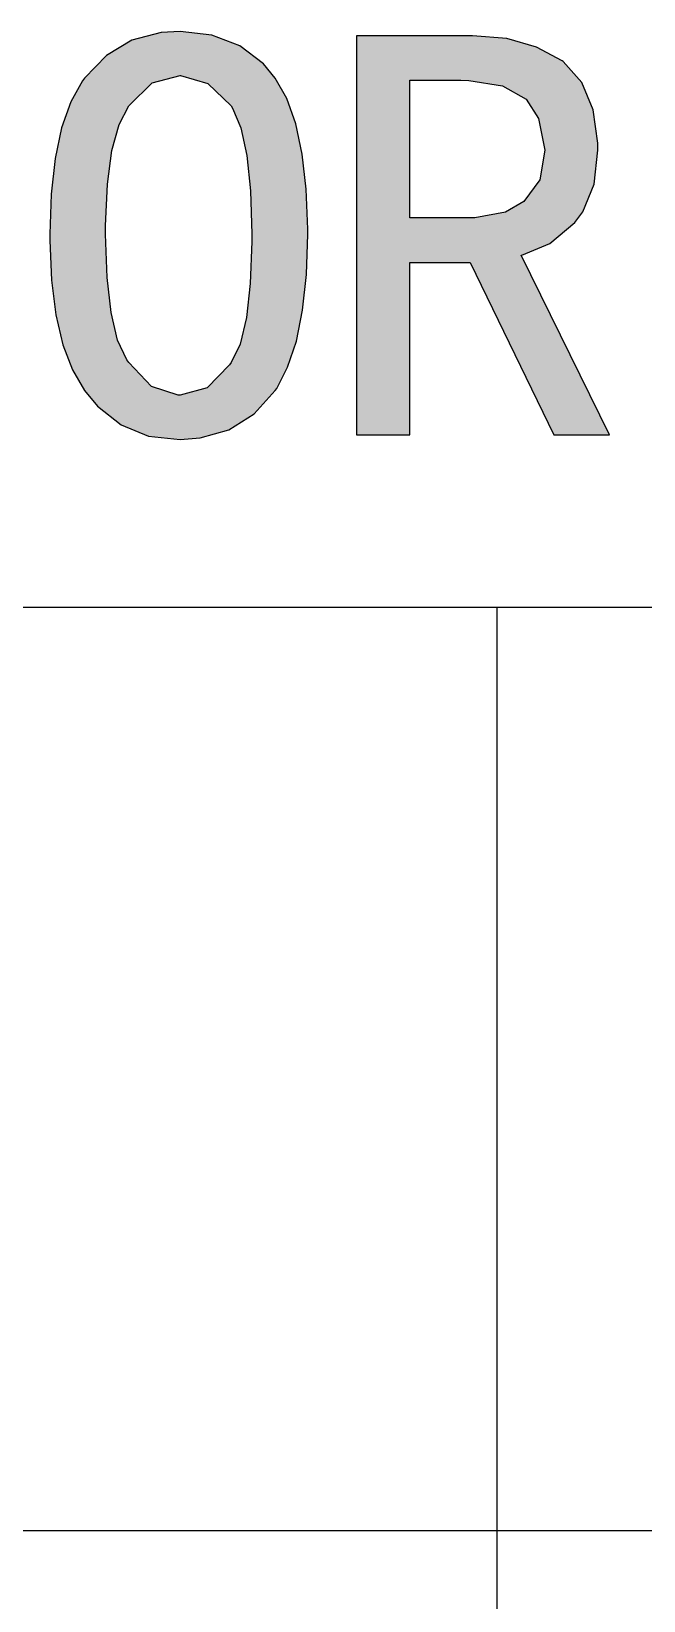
# Model space of a CAD drawing. Extents: x 0 to 420, y 0 to 297.
# Drawn here: x 383.64 to 388.06, y 27.83 to 39.16 of the extents above; entities that cross this region are included whole.
import ezdxf

# ---------------------------------------------------------------- set-up
doc = ezdxf.new("R2010")
doc.units = 0

msp = doc.modelspace()

# ---------------------------------------------------------------- linework, layer by layer
at = {"color": 154, "lineweight": 25, "ltscale": 0.005483}
msp.add_line((384.576, 39.152), (384.364, 39.097), dxfattribs=at)
at = {"color": 154, "lineweight": 25, "ltscale": 0.003423}
msp.add_line((384.713, 39.16), (384.576, 39.152), dxfattribs=at)
at = {"color": 154, "lineweight": 25, "ltscale": 0.00578}
msp.add_line((384.942, 39.134), (384.713, 39.16), dxfattribs=at)
at = {"color": 154, "lineweight": 25, "ltscale": 0.005386}
msp.add_line((385.143, 39.056), (384.942, 39.134), dxfattribs=at)
at = {"color": 154, "lineweight": 25, "ltscale": 0.020934}
msp.add_line((386.824, 39.128), (385.986, 39.128), dxfattribs=at)
at = {"color": 154, "lineweight": 25, "ltscale": 0.072032}
msp.add_line((385.986, 39.128), (385.986, 36.247), dxfattribs=at)
at = {"color": 154, "lineweight": 25, "ltscale": 0.006199}
msp.add_line((387.071, 39.108), (386.824, 39.128), dxfattribs=at)
at = {"color": 154, "lineweight": 25, "ltscale": 0.005591}
msp.add_line((387.286, 39.047), (387.071, 39.108), dxfattribs=at)
at = {"color": 154, "lineweight": 25, "ltscale": 0.005348}
msp.add_line((384.364, 39.097), (384.181, 38.986), dxfattribs=at)
at = {"color": 154, "lineweight": 25, "ltscale": 0.005393}
msp.add_line((385.315, 38.925), (385.143, 39.056), dxfattribs=at)
at = {"color": 154, "lineweight": 25, "ltscale": 0.005203}
msp.add_line((387.469, 38.948), (387.286, 39.047), dxfattribs=at)
at = {"color": 154, "lineweight": 25, "ltscale": 0.005655}
msp.add_line((384.181, 38.986), (384.024, 38.823), dxfattribs=at)
at = {"color": 154, "lineweight": 25, "ltscale": 0.003303}
msp.add_line((385.399, 38.823), (385.315, 38.925), dxfattribs=at)
at = {"color": 154, "lineweight": 25, "ltscale": 0.000262174}
msp.add_line((387.478, 38.942), (387.469, 38.948), dxfattribs=at)
at = {"color": 154, "lineweight": 25, "ltscale": 0.005047}
msp.add_line((387.612, 38.791), (387.478, 38.942), dxfattribs=at)
at = {"color": 154, "lineweight": 25, "ltscale": 0.004328}
msp.add_line((384.009, 38.803), (383.925, 38.652), dxfattribs=at)
at = {"color": 154, "lineweight": 25, "ltscale": 0.000625175}
msp.add_line((384.024, 38.823), (384.009, 38.803), dxfattribs=at)
at = {"color": 154, "lineweight": 25, "ltscale": 0.005808}
for p, q in [((384.346, 38.625), (384.512, 38.788)), ((385.07, 36.753), (384.908, 36.587))]:
    msp.add_line(p, q, dxfattribs=at)
at = {"color": 154, "lineweight": 25, "ltscale": 0.005183}
msp.add_line((384.512, 38.788), (384.713, 38.841), dxfattribs=at)
at = {"color": 154, "lineweight": 25, "ltscale": 7.32422e-05}
msp.add_line((384.713, 38.841), (384.716, 38.841), dxfattribs=at)
at = {"color": 154, "lineweight": 25, "ltscale": 0.005132}
msp.add_line((384.716, 38.841), (384.913, 38.785), dxfattribs=at)
at = {"color": 154, "lineweight": 25, "ltscale": 0.00586}
msp.add_line((384.913, 38.785), (385.082, 38.623), dxfattribs=at)
at = {"color": 154, "lineweight": 25, "ltscale": 0.004264}
msp.add_line((385.483, 38.675), (385.399, 38.823), dxfattribs=at)
at = {"color": 154, "lineweight": 25, "ltscale": 0.024859}
msp.add_line((386.37, 37.814), (386.37, 38.809), dxfattribs=at)
at = {"color": 154, "lineweight": 25, "ltscale": 0.009231}
msp.add_line((386.37, 38.809), (386.739, 38.809), dxfattribs=at)
at = {"color": 154, "lineweight": 25, "ltscale": 0.001456}
msp.add_line((386.739, 38.809), (386.797, 38.806), dxfattribs=at)
at = {"color": 154, "lineweight": 25, "ltscale": 0.006106}
msp.add_line((386.797, 38.806), (387.039, 38.768), dxfattribs=at)
at = {"color": 154, "lineweight": 25, "ltscale": 0.004914}
msp.add_line((387.039, 38.768), (387.21, 38.672), dxfattribs=at)
at = {"color": 154, "lineweight": 25, "ltscale": 0.005345}
for p, q in [((387.693, 38.594), (387.612, 38.791)), ((387.62, 37.858), (387.702, 38.056)), ((384.288, 36.32), (384.486, 36.238))]:
    msp.add_line(p, q, dxfattribs=at)
at = {"color": 154, "lineweight": 25, "ltscale": 0.005012}
msp.add_line((383.925, 38.652), (383.858, 38.463), dxfattribs=at)
at = {"color": 154, "lineweight": 25, "ltscale": 0.00485}
msp.add_line((385.547, 38.492), (385.483, 38.675), dxfattribs=at)
at = {"color": 154, "lineweight": 25, "ltscale": 0.004154}
msp.add_line((387.21, 38.672), (387.3, 38.532), dxfattribs=at)
at = {"color": 154, "lineweight": 25, "ltscale": 0.003771}
msp.add_line((384.274, 38.489), (384.344, 38.623), dxfattribs=at)
at = {"color": 154, "lineweight": 25, "ltscale": 0.000102636}
msp.add_line((384.344, 38.623), (384.346, 38.625), dxfattribs=at)
at = {"color": 154, "lineweight": 25, "ltscale": 0.000487656}
msp.add_line((385.082, 38.623), (385.091, 38.605), dxfattribs=at)
at = {"color": 154, "lineweight": 25, "ltscale": 0.003875}
msp.add_line((385.091, 38.605), (385.152, 38.463), dxfattribs=at)
at = {"color": 154, "lineweight": 25, "ltscale": 0.006096}
msp.add_line((387.728, 38.352), (387.693, 38.594), dxfattribs=at)
at = {"color": 154, "lineweight": 25, "ltscale": 0.005645}
msp.add_line((383.858, 38.463), (383.811, 38.242), dxfattribs=at)
at = {"color": 154, "lineweight": 25, "ltscale": 0.004902}
msp.add_line((384.221, 38.3), (384.274, 38.489), dxfattribs=at)
at = {"color": 154, "lineweight": 25, "ltscale": 0.005062}
msp.add_line((385.152, 38.463), (385.195, 38.265), dxfattribs=at)
at = {"color": 154, "lineweight": 25, "ltscale": 0.005574}
msp.add_line((385.594, 38.274), (385.547, 38.492), dxfattribs=at)
at = {"color": 154, "lineweight": 25, "ltscale": 0.005845}
msp.add_line((387.3, 38.532), (387.344, 38.303), dxfattribs=at)
at = {"color": 154, "lineweight": 25, "ltscale": 0.001236}
msp.add_line((387.728, 38.303), (387.728, 38.352), dxfattribs=at)
at = {"color": 154, "lineweight": 25, "ltscale": 0.006437}
msp.add_line((383.811, 38.242), (383.782, 37.986), dxfattribs=at)
at = {"color": 154, "lineweight": 25, "ltscale": 0.006158}
msp.add_line((384.189, 38.056), (384.221, 38.3), dxfattribs=at)
at = {"color": 154, "lineweight": 25, "ltscale": 0.00643}
msp.add_line((385.195, 38.265), (385.222, 38.009), dxfattribs=at)
at = {"color": 154, "lineweight": 25, "ltscale": 0.006365}
for p, q in [((385.623, 38.021), (385.594, 38.274)), ((384.216, 37.131), (384.187, 37.384))]:
    msp.add_line(p, q, dxfattribs=at)
at = {"color": 154, "lineweight": 25, "ltscale": 0.005449}
msp.add_line((387.344, 38.303), (387.309, 38.088), dxfattribs=at)
at = {"color": 154, "lineweight": 25, "ltscale": 0.006213}
for p, q in [((387.702, 38.056), (387.728, 38.303)), ((385.219, 37.34), (385.193, 37.093))]:
    msp.add_line(p, q, dxfattribs=at)
at = {"color": 154, "lineweight": 25, "ltscale": 0.004885}
msp.add_line((387.309, 38.088), (387.193, 37.931), dxfattribs=at)
at = {"color": 154, "lineweight": 25, "ltscale": 0.007272}
for p, q in [((383.782, 37.986), (383.774, 37.695)), ((385.626, 37.404), (385.634, 37.695))]:
    msp.add_line(p, q, dxfattribs=at)
at = {"color": 154, "lineweight": 25, "ltscale": 0.007495}
msp.add_line((384.175, 37.756), (384.189, 38.056), dxfattribs=at)
at = {"color": 154, "lineweight": 25, "ltscale": 0.007853}
msp.add_line((385.222, 38.009), (385.23, 37.695), dxfattribs=at)
at = {"color": 154, "lineweight": 25, "ltscale": 0.007202}
msp.add_line((385.634, 37.733), (385.623, 38.021), dxfattribs=at)
at = {"color": 154, "lineweight": 25, "ltscale": 0.005617}
msp.add_line((387.062, 37.855), (386.841, 37.814), dxfattribs=at)
at = {"color": 154, "lineweight": 25, "ltscale": 0.003778}
msp.add_line((387.193, 37.931), (387.062, 37.855), dxfattribs=at)
at = {"color": 154, "lineweight": 25, "ltscale": 0.002443}
msp.add_line((387.562, 37.779), (387.62, 37.858), dxfattribs=at)
at = {"color": 154, "lineweight": 25, "ltscale": 0.001526}
msp.add_line((384.175, 37.695), (384.175, 37.756), dxfattribs=at)
at = {"color": 154, "lineweight": 25, "ltscale": 0.011775}
msp.add_line((386.841, 37.814), (386.37, 37.814), dxfattribs=at)
at = {"color": 154, "lineweight": 25, "ltscale": 0.005882}
msp.add_line((387.382, 37.628), (387.562, 37.779), dxfattribs=at)
at = {"color": 154, "lineweight": 25, "ltscale": 0.001163}
msp.add_line((383.774, 37.695), (383.774, 37.649), dxfattribs=at)
at = {"color": 154, "lineweight": 25, "ltscale": 0.007129}
msp.add_line((383.774, 37.649), (383.785, 37.364), dxfattribs=at)
at = {"color": 154, "lineweight": 25, "ltscale": 0.007783}
msp.add_line((384.187, 37.384), (384.175, 37.695), dxfattribs=at)
at = {"color": 154, "lineweight": 25, "ltscale": 0.007565}
msp.add_line((385.23, 37.643), (385.219, 37.34), dxfattribs=at)
at = {"color": 154, "lineweight": 25, "ltscale": 0.001308}
msp.add_line((385.23, 37.695), (385.23, 37.643), dxfattribs=at)
at = {"color": 154, "lineweight": 25, "ltscale": 0.000944901}
msp.add_line((385.634, 37.695), (385.634, 37.733), dxfattribs=at)
at = {"color": 154, "lineweight": 25, "ltscale": 0.005507}
msp.add_line((387.178, 37.544), (387.382, 37.628), dxfattribs=at)
at = {"color": 154, "lineweight": 25, "ltscale": 7.24792e-05}
msp.add_line((387.175, 37.544), (387.178, 37.544), dxfattribs=at)
at = {"color": 154, "lineweight": 25, "ltscale": 0.036115}
msp.add_line((387.812, 36.247), (387.175, 37.544), dxfattribs=at)
at = {"color": 154, "lineweight": 25, "ltscale": 0.00651}
msp.add_line((385.597, 37.146), (385.626, 37.404), dxfattribs=at)
at = {"color": 154, "lineweight": 25, "ltscale": 0.03111}
msp.add_line((386.37, 36.247), (386.37, 37.492), dxfattribs=at)
at = {"color": 154, "lineweight": 25, "ltscale": 0.010903}
msp.add_line((386.37, 37.492), (386.806, 37.492), dxfattribs=at)
at = {"color": 154, "lineweight": 25, "ltscale": 0.034589}
msp.add_line((386.806, 37.492), (387.411, 36.247), dxfattribs=at)
at = {"color": 154, "lineweight": 25, "ltscale": 0.006302}
msp.add_line((383.785, 37.364), (383.817, 37.114), dxfattribs=at)
at = {"color": 154, "lineweight": 25, "ltscale": 0.00559}
msp.add_line((383.817, 37.114), (383.867, 36.896), dxfattribs=at)
at = {"color": 154, "lineweight": 25, "ltscale": 0.005148}
msp.add_line((384.262, 36.93), (384.216, 37.131), dxfattribs=at)
at = {"color": 154, "lineweight": 25, "ltscale": 0.004936}
msp.add_line((385.193, 37.093), (385.146, 36.901), dxfattribs=at)
at = {"color": 154, "lineweight": 25, "ltscale": 0.005702}
msp.add_line((385.553, 36.922), (385.597, 37.146), dxfattribs=at)
at = {"color": 154, "lineweight": 25, "ltscale": 0.004832}
msp.add_line((383.867, 36.896), (383.936, 36.715), dxfattribs=at)
at = {"color": 154, "lineweight": 25, "ltscale": 0.003935}
msp.add_line((384.329, 36.788), (384.262, 36.93), dxfattribs=at)
at = {"color": 154, "lineweight": 25, "ltscale": 0.003706}
msp.add_line((385.146, 36.901), (385.082, 36.768), dxfattribs=at)
at = {"color": 154, "lineweight": 25, "ltscale": 0.004919}
msp.add_line((385.489, 36.736), (385.553, 36.922), dxfattribs=at)
at = {"color": 154, "lineweight": 25, "ltscale": 0.000625098}
msp.add_line((384.344, 36.768), (384.329, 36.788), dxfattribs=at)
at = {"color": 154, "lineweight": 25, "ltscale": 0.005913}
msp.add_line((384.506, 36.596), (384.344, 36.768), dxfattribs=at)
at = {"color": 154, "lineweight": 25, "ltscale": 0.000465389}
for p, q in [((385.082, 36.768), (385.07, 36.753)), ((385.399, 36.567), (385.411, 36.582))]:
    msp.add_line(p, q, dxfattribs=at)
at = {"color": 154, "lineweight": 25, "ltscale": 0.004324}
msp.add_line((385.411, 36.582), (385.489, 36.736), dxfattribs=at)
at = {"color": 154, "lineweight": 25, "ltscale": 0.004301}
msp.add_line((383.936, 36.715), (384.024, 36.567), dxfattribs=at)
at = {"color": 154, "lineweight": 25, "ltscale": 0.003667}
msp.add_line((384.024, 36.567), (384.117, 36.454), dxfattribs=at)
at = {"color": 154, "lineweight": 25, "ltscale": 0.005057}
msp.add_line((384.698, 36.532), (384.506, 36.596), dxfattribs=at)
at = {"color": 154, "lineweight": 25, "ltscale": 0.000363159}
msp.add_line((384.713, 36.532), (384.698, 36.532), dxfattribs=at)
at = {"color": 154, "lineweight": 25, "ltscale": 0.005063}
msp.add_line((384.908, 36.587), (384.713, 36.532), dxfattribs=at)
at = {"color": 154, "lineweight": 25, "ltscale": 0.005662}
msp.add_line((385.248, 36.398), (385.399, 36.567), dxfattribs=at)
at = {"color": 154, "lineweight": 25, "ltscale": 0.005438}
msp.add_line((384.117, 36.454), (384.288, 36.32), dxfattribs=at)
at = {"color": 154, "lineweight": 25, "ltscale": 0.005424}
msp.add_line((385.065, 36.282), (385.248, 36.398), dxfattribs=at)
at = {"color": 154, "lineweight": 25, "ltscale": 0.005361}
msp.add_line((384.858, 36.224), (385.065, 36.282), dxfattribs=at)
at = {"color": 154, "lineweight": 25, "ltscale": 0.005707}
msp.add_line((384.486, 36.238), (384.713, 36.212), dxfattribs=at)
at = {"color": 154, "lineweight": 25, "ltscale": 0.003646}
msp.add_line((384.713, 36.212), (384.858, 36.224), dxfattribs=at)
at = {"color": 154, "lineweight": 25, "ltscale": 0.009595}
msp.add_line((385.986, 36.247), (386.37, 36.247), dxfattribs=at)
at = {"color": 154, "lineweight": 25, "ltscale": 0.01003}
msp.add_line((387.411, 36.247), (387.812, 36.247), dxfattribs=at)
at = {"color": 7, "lineweight": 25}
for p, q in [((415, 35), (235, 35)), ((387, 15), (387, 35)), ((415, 28.33), (363, 28.33))]:
    msp.add_line(p, q, dxfattribs=at)
at = {"color": 154, "lineweight": 5}
for points in [[(384.364, 39.097), (384.512, 38.788), (384.576, 39.152), (384.713, 38.841)], [(384.576, 39.152), (384.713, 38.841), (384.713, 39.16), (384.716, 38.841)], [(384.713, 39.16), (384.716, 38.841), (384.942, 39.134)], [(384.716, 38.841), (384.913, 38.785), (384.942, 39.134), (385.082, 38.623)], [(384.942, 39.134), (385.082, 38.623), (385.143, 39.056), (385.091, 38.605)], [(386.37, 38.809), (386.739, 38.809), (385.986, 39.128), (386.824, 39.128)], [(386.37, 38.809), (385.986, 39.128), (386.37, 37.492), (386.37, 36.247)], [(386.37, 36.247), (385.986, 39.128), (385.986, 36.247)], [(386.739, 38.809), (386.797, 38.806), (386.824, 39.128), (387.039, 38.768)], [(386.824, 39.128), (387.039, 38.768), (387.071, 39.108), (387.21, 38.672)], [(387.071, 39.108), (387.21, 38.672), (387.286, 39.047), (387.3, 38.532)], [(384.181, 38.986), (384.221, 38.3), (384.364, 39.097), (384.274, 38.489)], [(384.364, 39.097), (384.274, 38.489), (384.344, 38.623)], [(384.344, 38.623), (384.346, 38.625), (384.364, 39.097), (384.512, 38.788)], [(385.143, 39.056), (385.091, 38.605), (385.152, 38.463)], [(385.315, 38.925), (385.143, 39.056), (385.195, 38.265), (385.152, 38.463)], [(387.286, 39.047), (387.3, 38.532), (387.469, 38.948), (387.344, 38.303)], [(384.117, 36.454), (384.181, 38.986), (384.024, 36.567), (384.024, 38.823)], [(384.117, 36.454), (384.175, 37.695), (384.181, 38.986), (384.175, 37.756)], [(384.175, 37.756), (384.189, 38.056), (384.181, 38.986), (384.221, 38.3)], [(385.315, 38.925), (385.195, 38.265), (385.23, 37.695), (385.222, 38.009)], [(385.399, 36.567), (385.315, 38.925), (385.248, 36.398), (385.23, 37.695)], [(385.411, 36.582), (385.399, 38.823), (385.399, 36.567), (385.315, 38.925)], [(387.382, 37.628), (387.562, 37.779), (387.344, 38.303), (387.469, 38.948)], [(387.562, 37.779), (387.478, 38.942), (387.469, 38.948)], [(387.62, 37.858), (387.612, 38.791), (387.562, 37.779), (387.478, 38.942)], [(383.925, 38.652), (383.936, 36.715), (384.009, 38.803), (384.024, 36.567)], [(384.009, 38.803), (384.024, 36.567), (384.024, 38.823)], [(385.489, 36.736), (385.483, 38.675), (385.411, 36.582), (385.399, 38.823)], [(386.37, 38.809), (386.37, 37.492), (386.37, 37.814)], [(387.702, 38.056), (387.693, 38.594), (387.62, 37.858), (387.612, 38.791)], [(383.858, 38.463), (383.867, 36.896), (383.925, 38.652), (383.936, 36.715)], [(385.553, 36.922), (385.547, 38.492), (385.489, 36.736), (385.483, 38.675)], [(387.728, 38.303), (387.728, 38.352), (387.702, 38.056), (387.693, 38.594)], [(383.811, 38.242), (383.817, 37.114), (383.858, 38.463), (383.867, 36.896)], [(385.597, 37.146), (385.594, 38.274), (385.553, 36.922), (385.547, 38.492)], [(383.782, 37.986), (383.785, 37.364), (383.811, 38.242), (383.817, 37.114)], [(385.626, 37.404), (385.623, 38.021), (385.597, 37.146), (385.594, 38.274)], [(387.382, 37.628), (387.344, 38.303), (387.193, 37.931), (387.309, 38.088)], [(383.774, 37.695), (383.774, 37.649), (383.782, 37.986), (383.785, 37.364)], [(385.634, 37.695), (385.634, 37.733), (385.626, 37.404), (385.623, 38.021)], [(387.175, 37.544), (387.062, 37.855), (387.411, 36.247), (386.841, 37.814)], [(387.178, 37.544), (387.193, 37.931), (387.175, 37.544), (387.062, 37.855)], [(387.382, 37.628), (387.193, 37.931), (387.178, 37.544)], [(387.411, 36.247), (386.841, 37.814), (386.806, 37.492), (386.37, 37.814)], [(386.806, 37.492), (386.37, 37.814), (386.37, 37.492)], [(384.117, 36.454), (384.288, 36.32), (384.175, 37.695), (384.187, 37.384)], [(385.248, 36.398), (385.23, 37.643), (385.193, 37.093), (385.219, 37.34)], [(385.248, 36.398), (385.23, 37.695), (385.23, 37.643)], [(387.175, 37.544), (387.411, 36.247), (387.812, 36.247)], [(384.216, 37.131), (384.187, 37.384), (384.262, 36.93), (384.288, 36.32)], [(385.248, 36.398), (385.193, 37.093), (385.082, 36.768), (385.146, 36.901)], [(384.329, 36.788), (384.262, 36.93), (384.486, 36.238), (384.288, 36.32)], [(384.329, 36.788), (384.486, 36.238), (384.344, 36.768)], [(384.506, 36.596), (384.344, 36.768), (384.713, 36.212), (384.486, 36.238)], [(384.908, 36.587), (385.065, 36.282), (385.07, 36.753)], [(385.248, 36.398), (385.082, 36.768), (385.065, 36.282), (385.07, 36.753)], [(384.506, 36.596), (384.713, 36.212), (384.698, 36.532)], [(384.698, 36.532), (384.713, 36.212), (384.713, 36.532), (384.858, 36.224)], [(384.713, 36.532), (384.858, 36.224), (384.908, 36.587), (385.065, 36.282)]]:
    msp.add_solid(points, dxfattribs=at)

doc.saveas('drawing.dxf')
